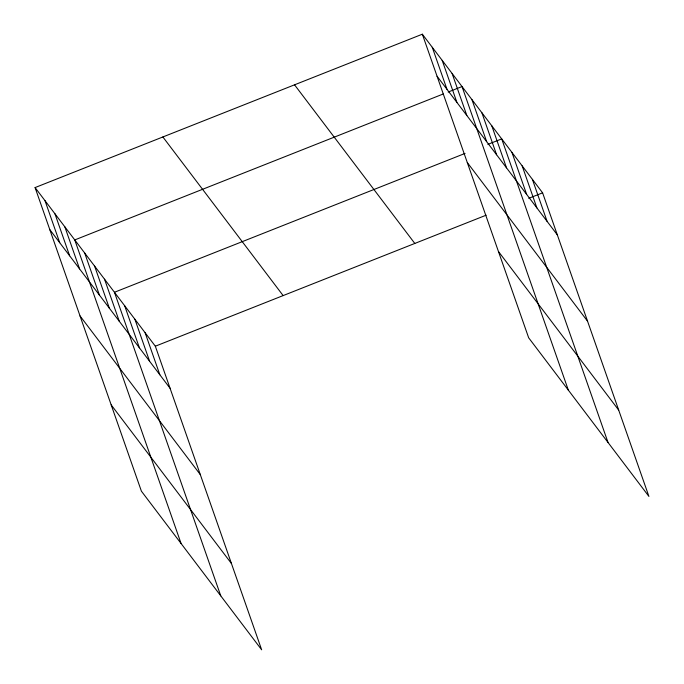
<?xml version="1.0" encoding="UTF-8"?>
<svg xmlns="http://www.w3.org/2000/svg" width="684" height="684" viewBox="0 0 684 684"><rect width="100%" height="100%" fill="white"/><g stroke="black" fill="none" stroke-linecap="round" stroke-linejoin="round"><path stroke-width="1.03" d="M35.081 187.578L155.336 346.207L261.656 649.8L141.4 491.172L35.081 187.578L422.344 34.2L542.6 192.828L648.919 496.422L528.664 337.793L422.344 34.2M443.206 93.999L74.761 239.93L181.08 543.515M448.165 92.041L462.033 86.552L568.344 390.137M465.06 153.413L114.45 292.273L220.77 595.867M487.846 144.392L501.714 138.895L608.033 442.488M155.336 346.207L486.136 215.195M528.732 198.326L542.6 192.828M437.067 76.249L557.332 234.877M467.3 162.553L587.556 321.189M498.439 251.481L618.695 410.109M294.548 84.816L414.803 243.444M162.877 136.962L283.133 295.591M49.804 229.627L170.06 388.255M80.028 315.931L200.284 474.568M111.167 404.86L231.431 563.488M532.383 179.345L547.106 221.394M522.157 165.861L536.889 207.91M511.94 152.378L526.663 194.427M491.796 125.813L506.519 167.854M481.878 112.723L496.601 154.772M471.951 99.633L486.675 141.682M452.107 73.462L466.839 115.51M442.189 60.372L456.912 102.42M432.271 47.29L446.994 89.33M145.119 332.723L159.842 374.772M134.893 319.24L149.616 361.289M124.668 305.757L139.399 347.805M104.532 279.192L119.255 321.232M94.606 266.102L109.329 308.151M84.688 253.012L99.411 295.06M64.843 226.84L79.566 268.889M54.925 213.75L69.648 255.799M44.999 200.668L59.722 242.709"/></g></svg>
